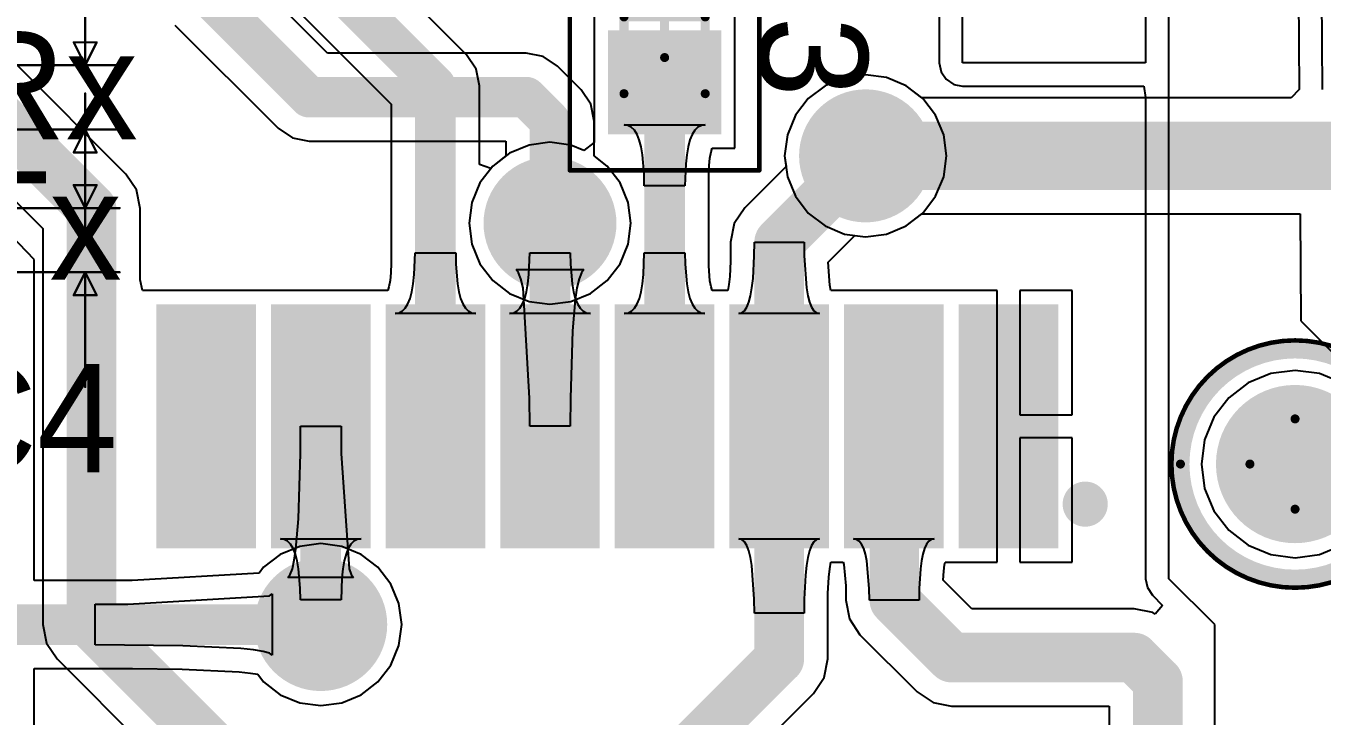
# Model space of a CAD drawing. Header units: millimetres. Extents: x 38.3 to 116.8, y 314 to 397.1.
# Drawn here: x 67.35 to 81.71, y 373.38 to 381.03 of the extents above; entities that cross this region are included whole.
import ezdxf

# ---------------------------------------------------------------- set-up
doc = ezdxf.new("R2010")
doc.units = ezdxf.units.MM
for name, color, linetype in [('BottomLayer', 5, 'Continuous'), ('BottomSolder', 6, 'Continuous'), ('Mechanical13', 56, 'Continuous'), ('Mechanical15', 56, 'Continuous'), ('Mechanical7', 56, 'Continuous'), ('MultiLayer', 9, 'Continuous'), ('PadHoleLayer', 156, 'Continuous'), ('TopLayer', 1, 'Continuous'), ('TopOverlay', 2, 'Continuous'), ('TopPaste', 8, 'Continuous'), ('TopSolder', 216, 'Continuous'), ('ViaHoleLayer', 16, 'Continuous')]:
    doc.layers.add(name, color=color, linetype=linetype)

# ---------------------------------------------------------------- blocks, each defined once
blk = doc.blocks.new('KSTN_5001_54')
at = {"layer": 'BottomLayer', "const_width": 0.775}
blk.add_lwpolyline([(-0.387, 0, 1), (0.387, 0, 1)], format="xyb", close=True, dxfattribs=at)
at = {"layer": 'BottomSolder', "const_width": 0.877}
blk.add_lwpolyline([(-0.438, 0, 1), (0.438, 0, 1)], format="xyb", close=True, dxfattribs=at)
at = {"layer": 'Mechanical13'}
for points, const_width in [([(1.27, 0, 1), (-1.27, 0, 1)], 0.1), ([(-1.295, 0, 1), (-1.245, 0, 1)], 0.05), ([(1.245, 0, 1), (1.295, 0, 1)], 0.05)]:
    blk.add_lwpolyline(points, format="xyb", close=True, dxfattribs=dict(at, const_width=const_width))
at = {"layer": 'Mechanical15'}
for points, const_width in [([(1.37, 0, 1), (-1.37, 0, 1)], 0.05), ([(-0.025, 0.5, 1), (0.025, 0.5, 1)], 0.05), ([(-0.025, 0.5, 1), (0.025, 0.5, 1)], 0.05), ([(-1.382, 0, 1), (-1.358, 0, 1)], 0.025), ([(-0.525, 0, 1), (-0.475, 0, 1)], 0.05), ([(-0.525, 0, 1), (-0.475, 0, 1)], 0.05), ([(0.475, 0, 1), (0.525, 0, 1)], 0.05), ([(0.475, 0, 1), (0.525, 0, 1)], 0.05), ([(1.358, 0, 1), (1.382, 0, 1)], 0.025), ([(-0.025, -0.5, 1), (0.025, -0.5, 1)], 0.05), ([(-0.025, -0.5, 1), (0.025, -0.5, 1)], 0.05)]:
    blk.add_lwpolyline(points, format="xyb", close=True, dxfattribs=dict(at, const_width=const_width))
at = {"layer": 'Mechanical15', "const_width": 0.1}
for points in [[(0, -0.5), (0, 0.5)], [(0, -0.5), (0, 0.5)], [(-0.5, 0), (0.5, 0)], [(-0.5, 0), (0.5, 0)]]:
    blk.add_lwpolyline(points, dxfattribs=at)
at = {"layer": 'MultiLayer', "const_width": 0.775}
blk.add_lwpolyline([(-0.387, 0, 1), (0.387, 0, 1)], format="xyb", close=True, dxfattribs=at)
at = {"layer": 'PadHoleLayer', "const_width": 0.508}
blk.add_lwpolyline([(-0.254, 0, 1), (0.254, 0, 1)], format="xyb", close=True, dxfattribs=at)
at = {"layer": 'TopLayer', "const_width": 0.775}
blk.add_lwpolyline([(-0.387, 0, 1), (0.387, 0, 1)], format="xyb", close=True, dxfattribs=at)
at = {"layer": 'TopOverlay'}
for points, const_width in [([(1.27, 0, 1), (-1.27, 0, 1)], 0.2), ([(-1.32, 0, 1), (-1.22, 0, 1)], 0.1), ([(1.22, 0, 1), (1.32, 0, 1)], 0.1)]:
    blk.add_lwpolyline(points, format="xyb", close=True, dxfattribs=dict(at, const_width=const_width))
at = {"layer": 'TopSolder', "const_width": 0.877}
blk.add_lwpolyline([(-0.438, 0, 1), (0.438, 0, 1)], format="xyb", close=True, dxfattribs=at)
blk = doc.blocks.new('SOIC_16_62')
at = {"layer": 'TopLayer'}
for points in [[(-4.463, 1.455), (-1.963, 1.455), (-4.463, 2.355), (-1.963, 2.355)], [(-4.463, 0.185), (-1.963, 0.185), (-4.463, 1.085), (-1.963, 1.085)], [(-4.463, -1.085), (-1.963, -1.085), (-4.463, -0.185), (-1.963, -0.185)], [(-4.463, -2.355), (-1.963, -2.355), (-4.463, -1.455), (-1.963, -1.455)], [(-4.463, -3.625), (-1.963, -3.625), (-4.463, -2.725), (-1.963, -2.725)], [(-4.463, -4.895), (-1.963, -4.895), (-4.463, -3.995), (-1.963, -3.995)], [(-4.463, -6.165), (-1.963, -6.165), (-4.463, -5.265), (-1.963, -5.265)], [(-4.463, -7.435), (-1.963, -7.435), (-4.463, -6.535), (-1.963, -6.535)]]:
    blk.add_solid(points, dxfattribs=at)
at = {"layer": 'TopOverlay'}
for points, const_width in [([(-2.225, 2.755, 1), (-2.475, 2.755, 1)], 0.25), ([(-2.538, 2.755, 1), (-2.413, 2.755, 1)], 0.125), ([(-2.287, 2.755, 1), (-2.163, 2.755, 1)], 0.125)]:
    blk.add_lwpolyline(points, format="xyb", close=True, dxfattribs=dict(at, const_width=const_width))
at = {"layer": 'TopPaste'}
for points in [[(-4.463, 1.455), (-1.963, 1.455), (-4.463, 2.355), (-1.963, 2.355)], [(-4.463, 0.185), (-1.963, 0.185), (-4.463, 1.085), (-1.963, 1.085)], [(-4.463, -1.085), (-1.963, -1.085), (-4.463, -0.185), (-1.963, -0.185)], [(-4.463, -2.355), (-1.963, -2.355), (-4.463, -1.455), (-1.963, -1.455)], [(-4.463, -3.625), (-1.963, -3.625), (-4.463, -2.725), (-1.963, -2.725)], [(-4.463, -4.895), (-1.963, -4.895), (-4.463, -3.995), (-1.963, -3.995)], [(-4.463, -6.165), (-1.963, -6.165), (-4.463, -5.265), (-1.963, -5.265)], [(-4.463, -7.435), (-1.963, -7.435), (-4.463, -6.535), (-1.963, -6.535)]]:
    blk.add_solid(points, dxfattribs=at)
at = {"layer": 'TopSolder'}
for points in [[(-4.565, 1.353), (-1.861, 1.353), (-4.565, 2.457), (-1.861, 2.457)], [(-4.565, 0.083), (-1.861, 0.083), (-4.565, 1.187), (-1.861, 1.187)], [(-4.565, -1.187), (-1.861, -1.187), (-4.565, -0.083), (-1.861, -0.083)], [(-4.565, -2.457), (-1.861, -2.457), (-4.565, -1.353), (-1.861, -1.353)], [(-4.565, -3.727), (-1.861, -3.727), (-4.565, -2.623), (-1.861, -2.623)], [(-4.565, -4.997), (-1.861, -4.997), (-4.565, -3.893), (-1.861, -3.893)], [(-4.565, -6.267), (-1.861, -6.267), (-4.565, -5.163), (-1.861, -5.163)], [(-4.565, -7.537), (-1.861, -7.537), (-4.565, -6.433), (-1.861, -6.433)]]:
    blk.add_solid(points, dxfattribs=at)
blk = doc.blocks.new('LED_19_217_GHC_YR1S2_3T_EVE_93')
at = {"layer": 'Mechanical7', "const_width": 0.0254}
for points in [[(-3.3401, 1.6256), (-3.3401, 0.3556)], [(-3.2131, 0.6096), (-3.4671, 0.6096)], [(-3.3401, 0.3556), (-3.4671, 0.6096)], [(-3.2131, 0.6096), (-3.3401, 0.3556)], [(-0.8001, 0.3556), (-3.7211, 0.3556)], [(-0.8001, -0.3556), (-3.7211, -0.3556)], [(-3.3401, -0.3556), (-3.4671, -0.6096)], [(-3.2131, -0.6096), (-3.3401, -0.3556)], [(-3.3401, -0.3556), (-3.3401, -1.6256)], [(-3.2131, -0.6096), (-3.4671, -0.6096)]]:
    blk.add_lwpolyline(points, dxfattribs=at)
at = {"layer": 'Mechanical7', "const_width": 0.0127}
for points in [[(-3.34645, 1.6256, 1), (-3.33375, 1.6256, 1)], [(-3.47345, 0.6096, 1), (-3.46075, 0.6096, 1)], [(-3.47345, 0.6096, 1), (-3.46075, 0.6096, 1)], [(-3.21945, 0.6096, 1), (-3.20675, 0.6096, 1)], [(-3.21945, 0.6096, 1), (-3.20675, 0.6096, 1)], [(-3.72745, 0.3556, 1), (-3.71475, 0.3556, 1)], [(-3.34645, 0.3556, 1), (-3.33375, 0.3556, 1)], [(-3.34645, 0.3556, 1), (-3.33375, 0.3556, 1)], [(-3.34645, 0.3556, 1), (-3.33375, 0.3556, 1)], [(-3.72745, -0.3556, 1), (-3.71475, -0.3556, 1)], [(-3.34645, -0.3556, 1), (-3.33375, -0.3556, 1)], [(-3.34645, -0.3556, 1), (-3.33375, -0.3556, 1)], [(-3.34645, -0.3556, 1), (-3.33375, -0.3556, 1)], [(-3.47345, -0.6096, 1), (-3.46075, -0.6096, 1)], [(-3.47345, -0.6096, 1), (-3.46075, -0.6096, 1)], [(-3.21945, -0.6096, 1), (-3.20675, -0.6096, 1)], [(-3.21945, -0.6096, 1), (-3.20675, -0.6096, 1)]]:
    blk.add_lwpolyline(points, format="xyb", close=True, dxfattribs=at)
blk = doc.blocks.new('LED_19_217_GHC_YR1S2_3T_EVE_94')
at = {"layer": 'Mechanical7', "const_width": 0.0254}
for points in [[(-3.3401, 1.6256), (-3.3401, 0.3556)], [(-3.2131, 0.6096), (-3.4671, 0.6096)], [(-3.3401, 0.3556), (-3.4671, 0.6096)], [(-3.2131, 0.6096), (-3.3401, 0.3556)], [(-0.8001, 0.3556), (-3.7211, 0.3556)], [(-0.8001, -0.3556), (-3.7211, -0.3556)], [(-3.3401, -0.3556), (-3.4671, -0.6096)], [(-3.2131, -0.6096), (-3.3401, -0.3556)], [(-3.3401, -0.3556), (-3.3401, -1.6256)], [(-3.2131, -0.6096), (-3.4671, -0.6096)]]:
    blk.add_lwpolyline(points, dxfattribs=at)
at = {"layer": 'Mechanical7', "const_width": 0.0127}
for points in [[(-3.34645, 1.6256, 1), (-3.33375, 1.6256, 1)], [(-3.47345, 0.6096, 1), (-3.46075, 0.6096, 1)], [(-3.47345, 0.6096, 1), (-3.46075, 0.6096, 1)], [(-3.21945, 0.6096, 1), (-3.20675, 0.6096, 1)], [(-3.21945, 0.6096, 1), (-3.20675, 0.6096, 1)], [(-3.72745, 0.3556, 1), (-3.71475, 0.3556, 1)], [(-3.34645, 0.3556, 1), (-3.33375, 0.3556, 1)], [(-3.34645, 0.3556, 1), (-3.33375, 0.3556, 1)], [(-3.34645, 0.3556, 1), (-3.33375, 0.3556, 1)], [(-3.72745, -0.3556, 1), (-3.71475, -0.3556, 1)], [(-3.34645, -0.3556, 1), (-3.33375, -0.3556, 1)], [(-3.34645, -0.3556, 1), (-3.33375, -0.3556, 1)], [(-3.34645, -0.3556, 1), (-3.33375, -0.3556, 1)], [(-3.47345, -0.6096, 1), (-3.46075, -0.6096, 1)], [(-3.47345, -0.6096, 1), (-3.46075, -0.6096, 1)], [(-3.21945, -0.6096, 1), (-3.20675, -0.6096, 1)], [(-3.21945, -0.6096, 1), (-3.20675, -0.6096, 1)], [(-3.34645, -1.6256, 1), (-3.33375, -1.6256, 1)]]:
    blk.add_lwpolyline(points, format="xyb", close=True, dxfattribs=at)
blk = doc.blocks.new('CAPC1608X90X35ML10T15_104')
at = {"layer": 'Mechanical13', "const_width": 0.1}
for points in [[(-0.85, 0.45), (0.85, 0.45)], [(-0.85, 0.45), (-0.85, -0.45)], [(0.85, 0.45), (0.85, -0.45)], [(-0.85, -0.45), (0.85, -0.45)]]:
    blk.add_lwpolyline(points, dxfattribs=at)
at = {"layer": 'Mechanical13', "const_width": 0.05}
for points in [[(-0.875, 0.45, 1), (-0.825, 0.45, 1)], [(-0.875, 0.45, 1), (-0.825, 0.45, 1)], [(0.825, 0.45, 1), (0.875, 0.45, 1)], [(0.825, 0.45, 1), (0.875, 0.45, 1)], [(-0.875, -0.45, 1), (-0.825, -0.45, 1)], [(-0.875, -0.45, 1), (-0.825, -0.45, 1)], [(0.825, -0.45, 1), (0.875, -0.45, 1)], [(0.825, -0.45, 1), (0.875, -0.45, 1)]]:
    blk.add_lwpolyline(points, format="xyb", close=True, dxfattribs=at)
at = {"layer": 'Mechanical15'}
for points, const_width in [([(-1.7, 1.05), (1.7, 1.05)], 0.05), ([(-1.7, 1.05), (-1.7, -1.05)], 0.05), ([(1.7, 1.05), (1.7, -1.05)], 0.05), ([(0, 0.45), (0, -0.45)], 0.1), ([(-0.45, 0), (0.45, 0)], 0.1), ([(-1.7, -1.05), (1.7, -1.05)], 0.05)]:
    blk.add_lwpolyline(points, dxfattribs=dict(at, const_width=const_width))
for points, const_width in [([(-1.712, 1.05, 1), (-1.687, 1.05, 1)], 0.025), ([(-1.712, 1.05, 1), (-1.687, 1.05, 1)], 0.025), ([(1.687, 1.05, 1), (1.712, 1.05, 1)], 0.025), ([(1.687, 1.05, 1), (1.712, 1.05, 1)], 0.025), ([(-0.025, 0.45, 1), (0.025, 0.45, 1)], 0.05), ([(-0.475, 0, 1), (-0.425, 0, 1)], 0.05), ([(0.425, 0, 1), (0.475, 0, 1)], 0.05), ([(-0.025, -0.45, 1), (0.025, -0.45, 1)], 0.05), ([(-1.712, -1.05, 1), (-1.687, -1.05, 1)], 0.025), ([(-1.712, -1.05, 1), (-1.687, -1.05, 1)], 0.025), ([(1.687, -1.05, 1), (1.712, -1.05, 1)], 0.025), ([(1.687, -1.05, 1), (1.712, -1.05, 1)], 0.025)]:
    blk.add_lwpolyline(points, format="xyb", close=True, dxfattribs=dict(at, const_width=const_width))
at = {"layer": 'TopLayer'}
for points in [[(-0.25, -0.525), (-0.25, 0.525), (-1.2, -0.525), (-1.2, 0.525)], [(1.2, -0.525), (1.2, 0.525), (0.25, -0.525), (0.25, 0.525)]]:
    blk.add_solid(points, dxfattribs=at)
at = {"layer": 'TopPaste'}
for points in [[(-0.25, -0.525), (-0.25, 0.525), (-1.2, -0.525), (-1.2, 0.525)], [(1.2, -0.525), (1.2, 0.525), (0.25, -0.525), (0.25, 0.525)]]:
    blk.add_solid(points, dxfattribs=at)
at = {"layer": 'TopSolder'}
for points in [[(-0.148, -0.627), (-0.148, 0.627), (-1.302, -0.627), (-1.302, 0.627)], [(1.302, -0.627), (1.302, 0.627), (0.148, -0.627), (0.148, 0.627)]]:
    blk.add_solid(points, dxfattribs=at)

msp = doc.modelspace()

# ---------------------------------------------------------------- linework, layer by layer
at = {"layer": 'BottomLayer'}
for p, q in [((81.407, 386.588), (81.452, 380.322)), ((81.711, 380.324), (81.666, 386.59)), ((70.687, 380.726), (69.83, 381.583)), ((68.997, 381.036), (70.14, 379.893)), ((72.888, 380.726), (70.687, 380.726)), ((73.075, 380.689), (72.888, 380.726)), ((73.234, 380.583), (73.075, 380.689)), ((73.497, 380.32), (73.234, 380.583)), ((76.416, 380.455), (76.2, 380.365)), ((76.648, 380.485), (76.416, 380.455)), ((76.88, 380.455), (76.648, 380.485)), ((77.097, 380.365), (76.88, 380.455)), ((73.603, 380.161), (73.497, 380.32)), ((76.2, 380.365), (76.014, 380.223)), ((77.27, 380.232), (77.097, 380.365)), ((81.452, 380.322), (81.363, 380.232)), ((73.64, 379.974), (73.603, 380.161)), ((76.014, 380.223), (75.872, 380.037)), ((81.363, 380.232), (77.27, 380.232)), ((75.872, 380.037), (75.782, 379.821)), ((70.14, 379.893), (70.298, 379.787)), ((73.64, 379.587), (73.64, 379.974)), ((70.298, 379.787), (70.485, 379.75)), ((70.485, 379.75), (72.664, 379.75)), ((72.664, 379.75), (72.664, 379.587)), ((75.782, 379.821), (75.752, 379.588)), ((72.664, 379.587), (72.518, 379.475)), ((73.786, 379.475), (73.64, 379.587)), ((75.752, 379.588), (75.782, 379.356)), ((72.518, 379.475), (72.375, 379.289)), ((73.929, 379.289), (73.786, 379.475)), ((72.375, 379.289), (72.286, 379.073)), ((74.018, 379.073), (73.929, 379.289)), ((75.782, 379.356), (75.872, 379.14)), ((75.872, 379.14), (76.014, 378.954)), ((72.286, 379.073), (72.255, 378.841)), ((74.049, 378.841), (74.018, 379.073)), ((67.437, 378.439), (66.929, 378.968)), ((72.255, 378.841), (72.286, 378.609)), ((74.018, 378.609), (74.049, 378.841)), ((76.014, 378.954), (76.2, 378.812)), ((77.097, 378.812), (77.27, 378.945)), ((77.27, 378.945), (81.462, 378.945)), ((81.462, 378.945), (81.47, 377.761)), ((76.2, 378.812), (76.416, 378.722)), ((76.416, 378.722), (76.648, 378.692)), ((76.648, 378.692), (76.88, 378.722)), ((76.88, 378.722), (77.097, 378.812)), ((72.286, 378.609), (72.375, 378.393)), ((73.929, 378.393), (74.018, 378.609)), ((67.437, 374.884), (67.437, 378.439)), ((72.375, 378.393), (72.518, 378.207)), ((73.786, 378.207), (73.929, 378.393)), ((72.518, 378.207), (72.704, 378.064)), ((73.6, 378.064), (73.786, 378.207)), ((72.704, 378.064), (72.92, 377.975)), ((73.384, 377.975), (73.6, 378.064)), ((72.92, 377.975), (73.152, 377.944)), ((73.152, 377.944), (73.384, 377.975)), ((81.47, 377.761), (97.028, 362.204)), ((81.138, 377.177), (80.888, 377.073)), ((81.407, 377.212), (81.138, 377.177)), ((81.676, 377.177), (81.407, 377.212)), ((81.926, 377.073), (81.676, 377.177)), ((80.888, 377.073), (80.673, 376.908)), ((80.673, 376.908), (80.508, 376.693)), ((80.508, 376.693), (80.404, 376.443)), ((80.404, 376.443), (80.369, 376.174)), ((80.369, 376.174), (80.404, 375.905)), ((80.404, 375.905), (80.508, 375.655)), ((80.508, 375.655), (80.673, 375.44)), ((80.673, 375.44), (80.888, 375.275)), ((70.38, 375.262), (70.164, 375.173)), ((70.612, 375.293), (70.38, 375.262)), ((70.844, 375.262), (70.612, 375.293)), ((71.06, 375.173), (70.844, 375.262)), ((80.888, 375.275), (81.138, 375.171)), ((81.676, 375.171), (81.926, 375.275)), ((70.164, 375.173), (69.978, 375.03)), ((71.246, 375.03), (71.06, 375.173)), ((81.138, 375.171), (81.407, 375.136)), ((81.407, 375.136), (81.676, 375.171)), ((69.929, 374.967), (68.521, 374.884)), ((69.978, 375.03), (69.929, 374.967)), ((71.389, 374.844), (71.246, 375.03)), ((68.521, 374.884), (67.437, 374.884)), ((71.478, 374.628), (71.389, 374.844)), ((68.473, 374.622), (70.043, 374.714)), ((70.043, 374.714), (70.075, 374.736)), ((70.075, 374.736), (70.075, 374.056)), ((68.113, 374.621), (68.473, 374.622)), ((68.113, 374.171), (68.113, 374.621)), ((71.509, 374.396), (71.478, 374.628)), ((71.478, 374.164), (71.509, 374.396)), ((69.083, 374.161), (68.113, 374.171)), ((69.727, 374.13), (69.083, 374.161)), ((69.868, 374.115), (69.727, 374.13)), ((69.974, 374.098), (69.868, 374.115)), ((71.389, 373.948), (71.478, 374.164)), ((70.043, 374.078), (69.974, 374.098)), ((70.075, 374.056), (70.043, 374.078)), ((67.437, 371.475), (67.437, 373.908)), ((67.437, 373.908), (68.527, 373.908)), ((68.527, 373.908), (69.076, 373.902)), ((69.076, 373.902), (69.707, 373.871)), ((69.707, 373.871), (69.834, 373.858)), ((69.834, 373.858), (69.914, 373.845)), ((69.914, 373.845), (69.978, 373.762)), ((71.246, 373.762), (71.389, 373.948)), ((69.978, 373.762), (70.164, 373.619)), ((71.06, 373.619), (71.246, 373.762)), ((70.164, 373.619), (70.38, 373.53)), ((70.38, 373.53), (70.612, 373.499)), ((70.612, 373.499), (70.844, 373.53)), ((70.844, 373.53), (71.06, 373.619))]:
    msp.add_line(p, q, dxfattribs=at)
for points, const_width in [([(69.342, 381.381), (70.485, 380.238)], 0.45), ([(70.485, 380.238), (72.888, 380.238)], 0.45), ([(72.888, 380.238), (73.152, 379.974)], 0.45), ([(73.152, 378.841), (73.152, 379.974)], 0.45), ([(76.648, 379.588), (89.423, 379.588)], 0.754), ([(66.294, 374.396), (70.612, 374.396)], 0.45)]:
    msp.add_lwpolyline(points, dxfattribs=dict(at, const_width=const_width))
for points, const_width in [([(70.372, 380.238, 1), (70.597, 380.238, 1)], 0.225), ([(70.372, 380.238, 1), (70.597, 380.238, 1)], 0.225), ([(72.776, 380.238, 1), (73.001, 380.238, 1)], 0.225), ([(72.776, 380.238, 1), (73.001, 380.238, 1)], 0.225), ([(73.04, 379.974, 1), (73.264, 379.974, 1)], 0.225), ([(73.04, 379.974, 1), (73.264, 379.974, 1)], 0.225), ([(76.331, 379.588, 1), (76.966, 379.588, 1)], 0.635), ([(76.46, 379.588, 1), (76.837, 379.588, 1)], 0.377), ([(72.835, 378.841, 1), (73.469, 378.841, 1)], 0.635), ([(73.04, 378.841, 1), (73.264, 378.841, 1)], 0.225), ([(70.294, 374.396, 1), (70.929, 374.396, 1)], 0.635), ([(70.5, 374.396, 1), (70.724, 374.396, 1)], 0.225)]:
    msp.add_lwpolyline(points, format="xyb", close=True, dxfattribs=dict(at, const_width=const_width))
at = {"layer": 'BottomSolder', "const_width": 0.737}
for points in [[(76.28, 379.588, 1), (77.017, 379.588, 1)], [(72.784, 378.841, 1), (73.52, 378.841, 1)], [(70.244, 374.396, 1), (70.98, 374.396, 1)]]:
    msp.add_lwpolyline(points, format="xyb", close=True, dxfattribs=at)
at = {"layer": 'MultiLayer', "const_width": 0.635}
for points in [[(76.331, 379.588, 1), (76.966, 379.588, 1)], [(72.835, 378.841, 1), (73.469, 378.841, 1)], [(70.294, 374.396, 1), (70.929, 374.396, 1)]]:
    msp.add_lwpolyline(points, format="xyb", close=True, dxfattribs=at)
at = {"layer": 'TopLayer'}
for p, q in [((80.01, 374.904), (80.01, 384.305)), ((79.751, 383.018), (79.751, 380.619)), ((72.227, 380.708), (69.939, 382.996)), ((77.724, 380.619), (77.724, 382.905)), ((77.465, 382.646), (77.465, 380.619)), ((69.248, 382.306), (71.394, 380.16)), ((73.643, 381.123), (73.643, 379.737)), ((75.201, 379.673), (75.201, 381.123)), ((72.333, 380.55), (72.227, 380.708)), ((68.453, 379.387), (67.223, 380.617)), ((77.465, 380.619), (77.485, 380.52)), ((79.751, 380.619), (77.724, 380.619)), ((72.37, 380.363), (72.333, 380.55)), ((76.416, 380.455), (76.2, 380.365)), ((76.648, 380.485), (76.416, 380.455)), ((76.88, 380.455), (76.648, 380.485)), ((77.097, 380.365), (76.88, 380.455)), ((77.485, 380.52), (77.541, 380.436)), ((77.541, 380.436), (77.625, 380.38)), ((72.37, 379.491), (72.37, 380.363)), ((76.2, 380.365), (76.014, 380.223)), ((77.282, 380.223), (77.097, 380.365)), ((77.625, 380.38), (77.724, 380.36)), ((77.724, 380.36), (79.733, 380.36)), ((79.733, 380.36), (79.751, 380.233)), ((71.394, 380.16), (71.394, 378.399)), ((76.014, 380.223), (75.872, 380.037)), ((77.425, 380.037), (77.282, 380.223)), ((79.751, 380.233), (79.751, 374.904)), ((75.872, 380.037), (75.782, 379.821)), ((77.514, 379.821), (77.425, 380.037)), ((74.015, 379.926), (73.972, 379.933)), ((73.972, 379.933), (74.872, 379.933)), ((74.053, 379.906), (74.015, 379.926)), ((74.087, 379.872), (74.053, 379.906)), ((74.116, 379.825), (74.087, 379.872)), ((74.757, 379.872), (74.728, 379.825)), ((74.791, 379.906), (74.757, 379.872)), ((74.829, 379.926), (74.791, 379.906)), ((74.872, 379.933), (74.829, 379.926)), ((72.92, 379.707), (72.704, 379.618)), ((73.152, 379.738), (72.92, 379.707)), ((73.384, 379.707), (73.152, 379.738)), ((73.526, 379.648), (73.384, 379.707)), ((73.643, 379.737), (73.526, 379.648)), ((74.141, 379.764), (74.116, 379.825)), ((74.161, 379.689), (74.141, 379.764)), ((74.703, 379.764), (74.683, 379.689)), ((74.728, 379.825), (74.703, 379.764)), ((75.782, 379.821), (75.752, 379.588)), ((77.545, 379.588), (77.514, 379.821)), ((66.618, 379.697), (67.533, 378.782)), ((72.704, 379.618), (72.518, 379.475)), ((74.177, 379.601), (74.161, 379.689)), ((74.195, 379.384), (74.177, 379.601)), ((74.667, 379.601), (74.656, 379.499)), ((74.683, 379.689), (74.667, 379.601)), ((74.914, 379.48), (74.924, 379.564)), ((74.924, 379.564), (74.936, 379.632)), ((74.936, 379.632), (74.947, 379.673)), ((74.947, 379.673), (75.201, 379.673)), ((75.752, 379.588), (75.767, 379.47)), ((77.514, 379.356), (77.545, 379.588)), ((72.497, 379.448), (72.37, 379.491)), ((72.518, 379.475), (72.497, 379.448)), ((74.656, 379.499), (74.647, 379.255)), ((74.91, 379.37), (74.914, 379.48)), ((75.767, 379.47), (75.311, 379.014)), ((68.57, 379.212), (68.453, 379.387)), ((74.197, 379.255), (74.195, 379.384)), ((74.91, 378.371), (74.91, 379.37)), ((77.425, 379.14), (77.514, 379.356)), ((68.611, 379.005), (68.57, 379.212)), ((74.647, 379.255), (74.197, 379.255)), ((77.282, 378.954), (77.425, 379.14)), ((68.611, 378.213), (68.611, 379.005)), ((75.311, 379.014), (75.194, 378.839)), ((77.097, 378.812), (77.282, 378.954)), ((67.533, 378.782), (67.533, 374.396)), ((75.194, 378.839), (75.153, 378.632)), ((76.233, 378.411), (76.53, 378.707)), ((76.53, 378.707), (76.648, 378.692)), ((76.648, 378.692), (76.88, 378.722)), ((76.88, 378.722), (77.097, 378.812)), ((75.153, 378.632), (75.153, 378.421)), ((75.415, 378.482), (75.417, 378.632)), ((75.417, 378.632), (75.967, 378.632)), ((75.967, 378.632), (75.969, 378.482)), ((71.648, 378.272), (71.657, 378.515)), ((71.657, 378.515), (72.107, 378.515)), ((72.107, 378.515), (72.109, 378.387)), ((72.918, 378.272), (72.927, 378.515)), ((72.927, 378.515), (73.377, 378.515)), ((73.377, 378.515), (73.379, 378.387)), ((74.188, 378.272), (74.197, 378.515)), ((74.197, 378.515), (74.647, 378.515)), ((74.647, 378.515), (74.649, 378.387)), ((75.153, 378.421), (75.143, 378.25)), ((75.402, 378.228), (75.415, 378.482)), ((75.969, 378.482), (75.995, 378.125)), ((76.252, 378.157), (76.233, 378.411)), ((71.39, 378.291), (71.381, 378.207)), ((71.394, 378.399), (71.39, 378.291)), ((71.637, 378.171), (71.648, 378.272)), ((72.109, 378.387), (72.127, 378.171)), ((72.804, 378.292), (72.776, 378.33)), ((72.776, 378.33), (73.528, 378.33)), ((72.83, 378.224), (72.804, 378.292)), ((72.907, 378.171), (72.918, 378.272)), ((73.379, 378.387), (73.397, 378.171)), ((73.5, 378.292), (73.474, 378.224)), ((73.528, 378.33), (73.5, 378.292)), ((74.177, 378.171), (74.188, 378.272)), ((74.649, 378.387), (74.667, 378.171)), ((74.924, 378.204), (74.91, 378.371)), ((68.638, 378.097), (68.611, 378.213)), ((71.368, 378.139), (71.357, 378.097)), ((71.381, 378.207), (71.368, 378.139)), ((71.621, 378.083), (71.637, 378.171)), ((72.127, 378.171), (72.143, 378.083)), ((72.853, 378.126), (72.83, 378.224)), ((72.925, 376.903), (72.853, 378.126)), ((72.891, 378.083), (72.907, 378.171)), ((73.397, 378.171), (73.413, 378.083)), ((73.451, 378.126), (73.431, 377.998)), ((73.474, 378.224), (73.451, 378.126)), ((74.161, 378.083), (74.177, 378.171)), ((74.667, 378.171), (74.683, 378.083)), ((74.936, 378.139), (74.924, 378.204)), ((74.947, 378.097), (74.936, 378.139)), ((75.133, 378.163), (75.121, 378.097)), ((75.143, 378.25), (75.133, 378.163)), ((75.374, 378.038), (75.389, 378.125)), ((75.389, 378.125), (75.402, 378.228)), ((75.995, 378.125), (76.01, 378.038)), ((76.263, 378.097), (76.252, 378.157)), ((71.357, 378.097), (68.638, 378.097)), ((71.577, 377.948), (71.602, 378.009)), ((71.602, 378.009), (71.621, 378.083)), ((72.143, 378.083), (72.162, 378.009)), ((72.162, 378.009), (72.187, 377.948)), ((72.847, 377.948), (72.872, 378.009)), ((72.872, 378.009), (72.891, 378.083)), ((73.431, 377.998), (73.401, 377.651)), ((73.413, 378.083), (73.432, 378.009)), ((73.432, 378.009), (73.457, 377.948)), ((74.117, 377.948), (74.142, 378.009)), ((74.142, 378.009), (74.161, 378.083)), ((74.683, 378.083), (74.702, 378.009)), ((74.702, 378.009), (74.727, 377.948)), ((75.121, 378.097), (74.947, 378.097)), ((75.355, 377.967), (75.374, 378.038)), ((76.01, 378.038), (76.029, 377.967)), ((78.105, 378.097), (76.263, 378.097)), ((78.105, 376.593), (78.105, 378.097)), ((78.936, 378.097), (78.359, 378.097)), ((78.359, 378.097), (78.359, 376.72)), ((78.936, 376.72), (78.936, 378.097)), ((71.435, 377.84), (71.477, 377.847)), ((72.329, 377.84), (71.435, 377.84)), ((71.477, 377.847), (71.515, 377.867)), ((71.515, 377.867), (71.548, 377.901)), ((71.548, 377.901), (71.577, 377.948)), ((72.187, 377.948), (72.216, 377.901)), ((72.216, 377.901), (72.249, 377.867)), ((72.249, 377.867), (72.287, 377.847)), ((72.287, 377.847), (72.329, 377.84)), ((72.705, 377.84), (72.747, 377.847)), ((73.599, 377.84), (72.705, 377.84)), ((72.747, 377.847), (72.785, 377.867)), ((72.785, 377.867), (72.818, 377.901)), ((72.818, 377.901), (72.847, 377.948)), ((73.457, 377.948), (73.486, 377.901)), ((73.486, 377.901), (73.519, 377.867)), ((73.519, 377.867), (73.557, 377.847)), ((73.557, 377.847), (73.599, 377.84)), ((73.975, 377.84), (74.017, 377.847)), ((74.869, 377.84), (73.975, 377.84)), ((74.017, 377.847), (74.055, 377.867)), ((74.055, 377.867), (74.088, 377.901)), ((74.088, 377.901), (74.117, 377.948)), ((74.727, 377.948), (74.756, 377.901)), ((74.756, 377.901), (74.789, 377.867)), ((74.789, 377.867), (74.827, 377.847)), ((74.827, 377.847), (74.869, 377.84)), ((75.245, 377.84), (75.278, 377.848)), ((76.139, 377.84), (75.245, 377.84)), ((75.278, 377.848), (75.307, 377.872)), ((75.307, 377.872), (75.333, 377.911)), ((75.333, 377.911), (75.355, 377.967)), ((76.029, 377.967), (76.051, 377.911)), ((76.051, 377.911), (76.077, 377.872)), ((76.077, 377.872), (76.106, 377.848)), ((76.106, 377.848), (76.139, 377.84)), ((73.401, 377.651), (73.379, 376.903)), ((72.927, 376.593), (72.925, 376.903)), ((73.379, 376.903), (73.377, 376.593)), ((78.359, 376.72), (78.936, 376.72)), ((70.386, 376.292), (70.387, 376.593)), ((70.387, 376.593), (70.837, 376.593)), ((70.837, 376.593), (70.838, 376.292)), ((73.377, 376.593), (72.927, 376.593)), ((78.105, 375.089), (78.105, 376.593)), ((78.936, 376.466), (78.359, 376.466)), ((78.359, 376.466), (78.359, 375.089)), ((78.936, 375.089), (78.936, 376.466)), ((70.365, 375.567), (70.386, 376.292)), ((70.838, 376.292), (70.926, 375.014)), ((70.337, 375.231), (70.365, 375.567)), ((70.207, 375.339), (70.165, 375.346)), ((70.165, 375.346), (71.059, 375.346)), ((70.245, 375.319), (70.207, 375.339)), ((70.278, 375.285), (70.245, 375.319)), ((70.307, 375.238), (70.278, 375.285)), ((70.946, 375.285), (70.917, 375.238)), ((70.979, 375.319), (70.946, 375.285)), ((71.017, 375.339), (70.979, 375.319)), ((71.059, 375.346), (71.017, 375.339)), ((75.278, 375.338), (75.245, 375.346)), ((75.245, 375.346), (76.139, 375.346)), ((75.307, 375.313), (75.278, 375.338)), ((75.333, 375.272), (75.307, 375.313)), ((75.355, 375.214), (75.333, 375.272)), ((76.051, 375.272), (76.029, 375.214)), ((76.077, 375.313), (76.051, 375.272)), ((76.106, 375.338), (76.077, 375.313)), ((76.139, 375.346), (76.106, 375.338)), ((76.549, 375.339), (76.515, 375.346)), ((76.515, 375.346), (77.409, 375.346)), ((76.579, 375.319), (76.549, 375.339)), ((76.605, 375.285), (76.579, 375.319)), ((76.628, 375.237), (76.605, 375.285)), ((77.324, 375.285), (77.302, 375.237)), ((77.349, 375.319), (77.324, 375.285)), ((77.377, 375.339), (77.349, 375.319)), ((77.409, 375.346), (77.377, 375.339)), ((70.298, 375.014), (70.319, 375.108)), ((70.332, 375.177), (70.307, 375.238)), ((70.319, 375.108), (70.337, 375.231)), ((70.351, 375.103), (70.332, 375.177)), ((70.892, 375.177), (70.873, 375.103)), ((70.917, 375.238), (70.892, 375.177)), ((75.374, 375.14), (75.355, 375.214)), ((75.389, 375.049), (75.374, 375.14)), ((76.01, 375.14), (75.995, 375.049)), ((76.029, 375.214), (76.01, 375.14)), ((76.648, 375.176), (76.628, 375.237)), ((76.664, 375.101), (76.648, 375.176)), ((77.284, 375.176), (77.269, 375.101)), ((77.302, 375.237), (77.284, 375.176)), ((70.274, 374.95), (70.298, 375.014)), ((70.367, 375.015), (70.351, 375.103)), ((70.385, 374.799), (70.367, 375.015)), ((70.857, 375.015), (70.846, 374.914)), ((70.873, 375.103), (70.857, 375.015)), ((70.926, 375.014), (70.95, 374.95)), ((75.415, 374.678), (75.389, 375.049)), ((75.995, 375.049), (75.982, 374.942)), ((76.241, 374.921), (76.251, 375.013)), ((76.251, 375.013), (76.264, 375.086)), ((76.264, 375.086), (76.264, 375.089)), ((76.264, 375.089), (76.401, 375.089)), ((76.401, 375.089), (76.407, 375.063)), ((76.407, 375.063), (76.428, 374.825)), ((76.69, 374.794), (76.664, 375.101)), ((77.257, 375.012), (77.244, 374.794)), ((77.269, 375.101), (77.257, 375.012)), ((77.509, 374.886), (77.515, 374.987)), ((77.515, 374.987), (77.524, 375.058)), ((77.524, 375.058), (77.53, 375.089)), ((77.53, 375.089), (78.105, 375.089)), ((78.359, 375.089), (78.936, 375.089)), ((70.248, 374.916), (70.274, 374.95)), ((70.976, 374.916), (70.248, 374.916)), ((70.846, 374.914), (70.837, 374.671)), ((70.95, 374.95), (70.976, 374.916)), ((75.982, 374.942), (75.969, 374.678)), ((76.231, 374.741), (76.241, 374.921)), ((76.428, 374.825), (76.428, 374.665)), ((77.825, 374.569), (77.509, 374.886)), ((79.751, 374.904), (79.771, 374.805)), ((80.518, 374.396), (80.01, 374.904)), ((70.387, 374.671), (70.385, 374.799)), ((75.417, 374.521), (75.415, 374.678)), ((75.969, 374.678), (75.967, 374.521)), ((76.231, 374.015), (76.231, 374.741)), ((76.692, 374.665), (76.69, 374.794)), ((77.244, 374.794), (77.242, 374.665)), ((79.771, 374.805), (79.827, 374.721)), ((79.827, 374.721), (79.939, 374.609)), ((70.837, 374.671), (70.387, 374.671)), ((76.428, 374.665), (76.469, 374.459)), ((77.242, 374.665), (76.692, 374.665)), ((79.624, 374.569), (77.825, 374.569)), ((79.831, 374.528), (79.624, 374.569)), ((79.939, 374.609), (79.858, 374.51)), ((67.533, 374.396), (67.574, 374.19)), ((75.967, 374.521), (75.417, 374.521)), ((76.469, 374.459), (76.586, 374.284)), ((79.858, 374.51), (79.831, 374.528)), ((80.518, 361.442), (80.518, 374.396)), ((76.586, 374.284), (77.221, 373.649)), ((67.574, 374.19), (67.691, 374.015)), ((67.691, 374.015), (69.088, 372.618)), ((76.19, 373.809), (76.231, 374.015)), ((76.073, 373.634), (76.19, 373.809)), ((75.057, 372.618), (76.073, 373.634)), ((77.221, 373.649), (77.396, 373.532)), ((77.396, 373.532), (77.602, 373.491)), ((77.602, 373.491), (79.349, 373.491)), ((79.349, 373.491), (79.349, 367.395))]:
    msp.add_line(p, q, dxfattribs=at)
for points, const_width in [([(69.594, 382.651), (71.882, 380.363)], 0.45), ([(71.882, 376.593), (71.882, 380.363)], 0.45), ([(74.422, 376.593), (74.422, 380.402)], 0.45), ([(66.841, 380.236), (68.072, 379.005)], 0.55), ([(75.692, 378.632), (76.648, 379.588)], 0.55), ([(76.648, 379.588), (76.648, 379.588)], 0.55), ([(68.072, 374.396), (68.072, 379.005)], 0.55), ([(73.152, 376.593), (73.152, 378.841)], 0.45), ([(75.692, 376.593), (75.692, 378.632)], 0.55), ([(75.692, 374.015), (75.692, 376.593)], 0.55), ([(76.962, 376.593), (76.967, 376.588)], 0.55), ([(76.967, 374.665), (76.967, 376.588)], 0.55), ([(70.612, 374.396), (70.612, 376.593)], 0.45), ([(76.967, 374.665), (77.602, 374.03)], 0.55), ([(68.072, 374.396), (69.469, 372.999)], 0.55), ([(74.676, 372.999), (75.692, 374.015)], 0.55), ([(77.602, 374.03), (79.624, 374.03)], 0.55), ([(79.624, 374.03), (79.888, 373.766)], 0.55), ([(79.888, 367.172), (79.888, 373.766)], 0.55)]:
    msp.add_lwpolyline(points, dxfattribs=dict(at, const_width=const_width))
for points, const_width in [([(71.77, 380.363, 1), (71.994, 380.363, 1)], 0.225), ([(71.77, 380.363, 1), (71.994, 380.363, 1)], 0.225), ([(74.31, 380.402, 1), (74.534, 380.402, 1)], 0.225), ([(76.331, 379.588, 1), (76.966, 379.588, 1)], 0.635), ([(76.511, 379.588, 1), (76.786, 379.588, 1)], 0.275), ([(76.511, 379.588, 1), (76.786, 379.588, 1)], 0.275), ([(76.511, 379.588, 1), (76.786, 379.588, 1)], 0.275), ([(72.835, 378.841, 1), (73.469, 378.841, 1)], 0.635), ([(67.934, 379.005, 1), (68.21, 379.005, 1)], 0.275), ([(67.934, 379.005, 1), (68.21, 379.005, 1)], 0.275), ([(73.04, 378.841, 1), (73.264, 378.841, 1)], 0.225), ([(75.554, 378.632, 1), (75.83, 378.632, 1)], 0.275), ([(75.554, 378.632, 1), (75.83, 378.632, 1)], 0.275), ([(75.554, 376.593, 1), (75.83, 376.593, 1)], 0.275), ([(75.554, 376.593, 1), (75.83, 376.593, 1)], 0.275), ([(76.824, 376.593, 1), (77.1, 376.593, 1)], 0.275), ([(76.83, 376.588, 1), (77.105, 376.588, 1)], 0.275), ([(76.83, 376.588, 1), (77.105, 376.588, 1)], 0.275), ([(70.5, 376.593, 1), (70.724, 376.593, 1)], 0.225), ([(71.77, 376.593, 1), (71.994, 376.593, 1)], 0.225), ([(73.04, 376.593, 1), (73.264, 376.593, 1)], 0.225), ([(74.31, 376.593, 1), (74.534, 376.593, 1)], 0.225), ([(70.294, 374.396, 1), (70.929, 374.396, 1)], 0.635), ([(76.83, 374.665, 1), (77.105, 374.665, 1)], 0.275), ([(76.83, 374.665, 1), (77.105, 374.665, 1)], 0.275), ([(67.934, 374.396, 1), (68.21, 374.396, 1)], 0.275), ([(67.934, 374.396, 1), (68.21, 374.396, 1)], 0.275), ([(70.5, 374.396, 1), (70.724, 374.396, 1)], 0.225), ([(75.554, 374.015, 1), (75.83, 374.015, 1)], 0.275), ([(75.554, 374.015, 1), (75.83, 374.015, 1)], 0.275), ([(77.465, 374.03, 1), (77.74, 374.03, 1)], 0.275), ([(77.465, 374.03, 1), (77.74, 374.03, 1)], 0.275), ([(79.487, 374.03, 1), (79.762, 374.03, 1)], 0.275), ([(79.487, 374.03, 1), (79.762, 374.03, 1)], 0.275), ([(79.751, 373.766, 1), (80.026, 373.766, 1)], 0.275), ([(79.751, 373.766, 1), (80.026, 373.766, 1)], 0.275)]:
    msp.add_lwpolyline(points, format="xyb", close=True, dxfattribs=dict(at, const_width=const_width))
at = {"layer": 'TopSolder', "const_width": 0.737}
for points in [[(76.28, 379.588, 1), (77.017, 379.588, 1)], [(72.784, 378.841, 1), (73.52, 378.841, 1)], [(70.244, 374.396, 1), (70.98, 374.396, 1)]]:
    msp.add_lwpolyline(points, format="xyb", close=True, dxfattribs=at)
at = {"layer": 'ViaHoleLayer', "const_width": 0.356}
for points in [[(76.471, 379.588, 1), (76.826, 379.588, 1)], [(72.974, 378.841, 1), (73.33, 378.841, 1)], [(70.434, 374.396, 1), (70.79, 374.396, 1)]]:
    msp.add_lwpolyline(points, format="xyb", close=True, dxfattribs=at)

# ---------------------------------------------------------------- block references
for name, p, rotation in [('LED_19_217_GHC_YR1S2_3T_EVE_93', (64.662, 380.236), 180), ('CAPC1608X90X35ML10T15_104', (74.422, 381.127), 90), ('LED_19_217_GHC_YR1S2_3T_EVE_94', (64.662, 378.654), 180), ('SOIC_16_62', (76.327, 373.38), 270)]:
    msp.add_blockref(name, p, dxfattribs=dict(rotation=rotation))
msp.add_blockref('KSTN_5001_54', (81.407, 376.174))

# ---------------------------------------------------------------- texts
at = {"layer": 'TopOverlay'}
msp.add_text('C3', height=1.2, rotation=270, dxfattribs=at).set_placement((75.473, 382.291))
for s, p in [('Rx', (66.625, 379.77)), ('Tx', (66.625, 378.216)), ('C4', (66.31, 376.082))]:
    msp.add_text(s, height=1.2, dxfattribs=at).set_placement(p)

doc.saveas('drawing.dxf')
